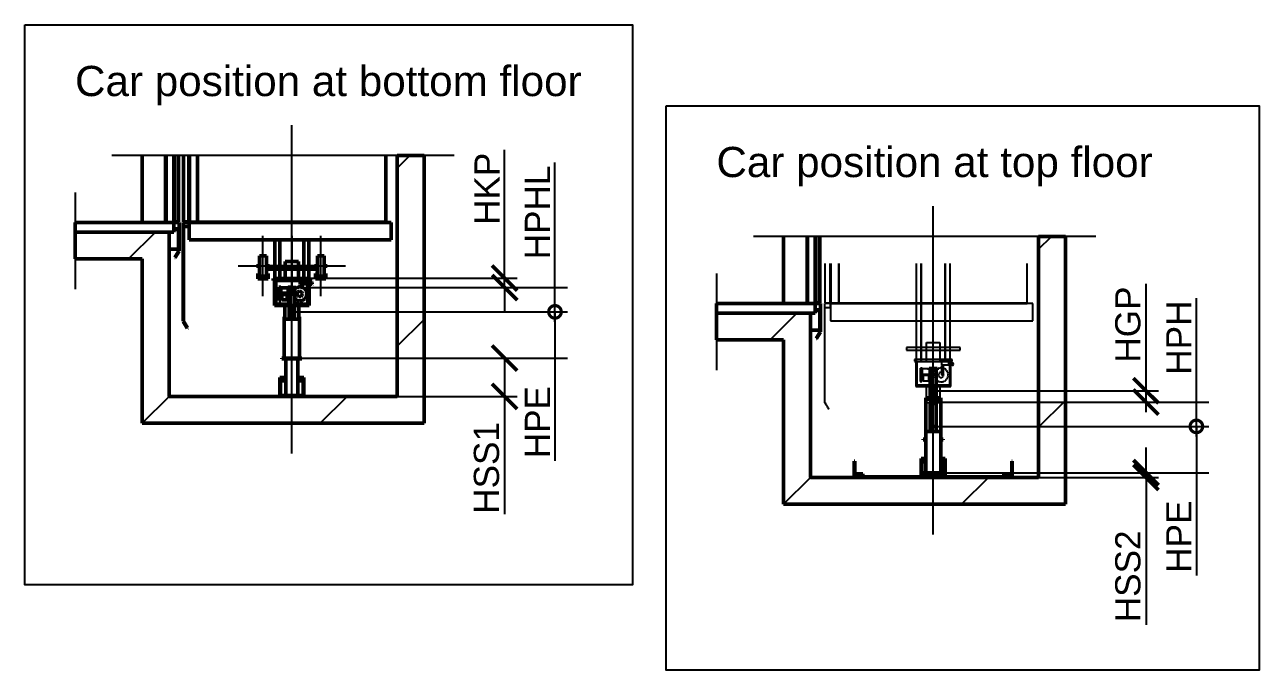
# Model space of a CAD drawing. Header units: millimetres. Extents: x -9546 to 173314, y -46180 to 27253.
# Drawn here: x 81501 to 90698, y -1013 to 3799 of the extents above; entities that cross this region are included whole.
import ezdxf

# ---------------------------------------------------------------- set-up
doc = ezdxf.new("R2010")
doc.units = ezdxf.units.MM
doc.linetypes.add('AM_ISO02W050', pattern=[7.5, 6, -1.5])
doc.linetypes.add('AM_ISO08W050', pattern=[18, 12, -1.5, 3, -1.5])
for name, color, linetype, lineweight in [('AM_8', 1, 'Continuous', 25), ('LDBuffer-AM_0', 7, 'Continuous', 50), ('LDCar-AM_0', 7, 'Continuous', 50), ('LDCar-AM_3', 6, 'AM_ISO02W050', 25), ('LDCar-AM_4', 3, 'Continuous', 25), ('LDCarFrame-AM_0', 7, 'Continuous', 50), ('LDGear-AM_0', 7, 'Continuous', 50), ('LDGear-AM_7', 4, 'AM_ISO08W050', 25), ('LDShaft-AM_0', 7, 'Continuous', 50), ('LDShaft-AM_4', 3, 'Continuous', 25), ('LDShaft-AM_5', 3, 'Continuous', 25), ('LDShaft-AM_7', 4, 'AM_ISO08W050', 25)]:
    doc.layers.add(name, color=color, linetype=linetype, lineweight=lineweight)
doc.layers.add('AM_VIEWS', color=1, linetype='Continuous', lineweight=25, plot=False)
doc.styles.add('LD', font='ARIALUNI.ttf')
doc.dimstyles.new('LIFT', dxfattribs={"dimtxt": 2.5, "dimasz": 2.5, "dimexe": 1.25, "dimexo": 0, "dimgap": 0.5, "dimtad": 1, "dimdec": 0, "dimzin": 1, "dimdsep": 46, "dimtxsty": 'LD', "dimblk": 'ARCHTICK', "dimcen": 0, "dimdle": 1, "dimclrd": 3, "dimclre": 3, "dimclrt": 4, "dimadec": 0, "dimazin": 0, "dimtp": 0.1, "dimtm": 0.1, "dimtfac": 0.71, "dimtdec": 0, "dimtix": 1, "dimtmove": 0, "dimatfit": 3, "dimfxl": 1, "dimtolj": 1, "dimarcsym": 0})

# ---------------------------------------------------------------- blocks, each defined once
blk = doc.blocks.new('LD_20260611094836_00000041')
at = {"layer": 'LDShaft-AM_0'}
for p, q in [((-200, 1795), (-200, 1295)), ((1700, 1795), (1700, 0)), ((1900, 1795), (1700, 1795)), ((1900, 0), (1900, 1795)), ((-700, 1225), (-700, 1025)), ((-200, 1225), (-700, 1225)), ((0, 1225), (-200, 1225)), ((0, 0), (0, 1225)), ((-700, 1025), (-200, 1025)), ((-200, 1025), (-200, -200)), ((1700, 0), (0, 0)), ((1900, -200), (1900, 0)), ((-200, -200), (0, -200)), ((0, -200), (1900, -200))]:
    blk.add_line(p, q, dxfattribs=at)
blk = doc.blocks.new('LD_20260611094836_00000043')
at = {"layer": 'LDShaft-AM_4'}
blk.add_line((-700, 225), (-700, -495), dxfattribs=at)
blk = doc.blocks.new('LD_20260611094836_00000044')
at = {"layer": 'LDShaft-AM_0'}
for p, q in [((-700, 0), (-700, -70)), ((-200, 0), (-700, 0)), ((-80, 0), (-200, 0)), ((0, 0), (-80, 0)), ((35, 0), (0, 0)), ((35, -70), (35, 0)), ((-700, -70), (-200, -70)), ((-200, -70), (-80, -70)), ((-80, -70), (0, -70)), ((0, -70), (35, -70))]:
    blk.add_line(p, q, dxfattribs=at)
blk = doc.blocks.new('LD_20260611094836_00000045')
at = {"layer": 'LDShaft-AM_0'}
for p, q in [((0, -22.5), (0, -151)), ((71, -1), (35, -1)), ((71, -5), (35, -5)), ((35, -5), (71, -5)), ((71, -5), (71, -1)), ((71, -151), (71, -5)), ((0, -151), (71, -151))]:
    blk.add_line(p, q, dxfattribs=at)
blk = doc.blocks.new('LD_20260611094836_00000046')
at = {"layer": 'LDCar-AM_0'}
for p, q in [((0, 500), (0, 0)), ((3, 500), (3, 0)), ((60, 0), (60, 500)), ((66.5, 500), (66.5, 5)), ((95, 5), (95, 500)), ((0, 0), (3, 0)), ((3, 0), (60, 0)), ((60, 0), (60, -47.5)), ((100, 0), (60, 0)), ((66.5, 5), (95, 5)), ((100, -47.5), (100, 0)), ((60, -47.5), (100, -47.5)), ((97, -47.5), (97, -210)), ((100, -47.5), (97, -47.5)), ((100, -210), (100, -47.5)), ((97.2, -210.2), (67.2, -259.2)), ((67.2, -259.2), (69.8, -260.8)), ((69.8, -260.8), (99.8, -211.8)), ((97, -210), (100, -210)), ((99.8, -211.8), (97.2, -210.2))]:
    blk.add_line(p, q, dxfattribs=at)
blk = doc.blocks.new('LD_20260611094836_00000047')
at = {"layer": 'LDShaft-AM_7'}
blk.add_line((0, -1720), (0, 725), dxfattribs=at)
blk = doc.blocks.new('LD_20260611094836_00000048')
at = {"layer": 'LDCar-AM_0'}
for p, q in [((-765.5, 500), (-765.5, 4)), ((-762.5, 500), (-762.5, 4)), ((-762.5, 4), (-762.5, 500)), ((-703, 4), (-703, 500)), ((700, 4), (700, 500)), ((-701.5, 4), (-766.5, 4)), ((-766.5, 4), (-766.5, 0)), ((-766.5, 0), (-701.5, 0)), ((-765.5, 4), (-762.5, 4)), ((-762.5, 4), (-703, 4)), ((701.5, 4), (-701.5, 4)), ((-701.5, 4), (-701.5, 0)), ((-701.5, 0), (-701.5, 4)), ((-701.5, 0), (701.5, 0)), ((-700, 4), (700, 4)), ((701.5, 0), (701.5, 4))]:
    blk.add_line(p, q, dxfattribs=at)
blk = doc.blocks.new('LD_20260611094836_00000049')
at = {"layer": 'LDCarFrame-AM_0'}
for p, q in [((-126, 0), (-126, -197)), ((-90, 0), (-90, -197)), ((-90, -197), (-90, 0)), ((90, 0), (90, -197)), ((90, -197), (90, 0)), ((126, -197), (126, 0)), ((-50, -197), (-50, -162)), ((-50, -162), (50, -162)), ((50, -162), (50, -197)), ((-190, -217), (190, -217)), ((180, -197), (-180, -197)), ((-126, -217), (-126, -287)), ((-90, -217), (-90, -287)), ((-90, -287), (-90, -217)), ((-50, -287), (-50, -217)), ((50, -217), (50, -287)), ((90, -217), (90, -287)), ((90, -287), (90, -217)), ((126, -287), (126, -217)), ((140, -287), (-140, -287)), ((-140, -287), (-140, -302)), ((-140, -302), (140, -302)), ((-120, -302), (-130, -302)), ((-130, -302), (-130, -489)), ((-120, -479), (-120, -302)), ((130, -302), (120, -302)), ((120, -302), (120, -479)), ((130, -489), (130, -302)), ((140, -302), (140, -287)), ((-130, -489), (-22.5, -489)), ((-22.5, -479), (-120, -479)), ((120, -479), (22.5, -479)), ((22.5, -489), (130, -489))]:
    blk.add_line(p, q, dxfattribs=at)
blk = doc.blocks.new('LD_20260611094836_0000004A')
at = {"layer": 'LDGear-AM_0'}
for p, q in [((-250, 13), (-250, 12)), ((-240, 13), (-250, 13)), ((-250, 12), (-250, 9.2)), ((-250, 9.2), (-250, 5)), ((-250, 5), (-250, 0)), ((-250, 0), (-250, -5)), ((-240, 75), (-240, 69.3)), ((-190, 75), (-240, 75)), ((-240, 69.3), (-240, 53)), ((-240, 53), (-240, 28.7)), ((-240, 28.7), (-240, 0)), ((-190, 69.3), (-190, 75)), ((-190, 53), (-190, 69.3)), ((-190, 28.7), (-190, 53)), ((-190, 0), (-190, 28.7)), ((-180, 13), (-190, 13)), ((-180, 12), (-180, 13)), ((-180, 9.2), (-180, 12)), ((-180, 5), (-180, 9.2)), ((-180, 0), (-180, 5)), ((-180, -5), (-180, 0)), ((180, 13), (180, 12)), ((190, 13), (180, 13)), ((180, 12), (180, 9.2)), ((180, 9.2), (180, 5)), ((180, 5), (180, 0)), ((180, 0), (180, -5)), ((190, 75), (190, 69.3)), ((240, 75), (190, 75)), ((190, 69.3), (190, 53)), ((190, 53), (190, 28.7)), ((190, 28.7), (190, 0)), ((240, 69.3), (240, 75)), ((240, 53), (240, 69.3)), ((240, 28.7), (240, 53)), ((240, 0), (240, 28.7)), ((250, 13), (240, 13)), ((250, 12), (250, 13)), ((250, 9.2), (250, 12)), ((250, 5), (250, 9.2)), ((250, 0), (250, 5)), ((250, -5), (250, 0)), ((-253.5, -57), (-253.5, -97)), ((-251.5, -57), (-253.5, -57)), ((-251.5, -95), (-251.5, -57)), ((-250, -5), (-250, -9.2)), ((-250, -9.2), (-250, -12)), ((-250, -12), (-250, -13)), ((-250, -13), (-240, -13)), ((-240, 0), (-240, -28.7)), ((-240, -28.7), (-240, -53)), ((-240, -53), (-240, -69.3)), ((-240, -69.3), (-240, -75)), ((-240, -75), (-190, -75)), ((-190, -28.7), (-190, 0)), ((-190, -13), (-180, -13)), ((-190, -53), (-190, -28.7)), ((-190, -69.3), (-190, -53)), ((-190, -75), (-190, -69.3)), ((-180, -9.2), (-180, -5)), ((-180, -12), (-180, -9.2)), ((-180, -13), (-180, -12)), ((-178.5, -57), (-178.5, -95)), ((-176.5, -57), (-178.5, -57)), ((-176.5, -97), (-176.5, -57)), ((176.5, -57), (176.5, -97)), ((178.5, -57), (176.5, -57)), ((178.5, -95), (178.5, -57)), ((180, -5), (180, -9.2)), ((180, -9.2), (180, -12)), ((180, -12), (180, -13)), ((180, -13), (190, -13)), ((190, 0), (190, -28.7)), ((190, -28.7), (190, -53)), ((190, -53), (190, -69.3)), ((190, -69.3), (190, -75)), ((190, -75), (240, -75)), ((240, -28.7), (240, 0)), ((240, -13), (250, -13)), ((240, -53), (240, -28.7)), ((240, -69.3), (240, -53)), ((240, -75), (240, -69.3)), ((250, -9.2), (250, -5)), ((250, -12), (250, -9.2)), ((250, -13), (250, -12)), ((251.5, -57), (251.5, -95)), ((253.5, -57), (251.5, -57)), ((253.5, -97), (253.5, -57)), ((-253.5, -97), (-176.5, -97)), ((-178.5, -95), (-251.5, -95)), ((176.5, -97), (253.5, -97)), ((251.5, -95), (178.5, -95))]:
    blk.add_line(p, q, dxfattribs=at)
at = {"layer": 'LDGear-AM_7'}
for p, q in [((-215, -225), (-215, 225)), ((215, -225), (215, 225)), ((-400, 0), (-390, 0)), ((-390, 0), (-150, 0)), ((150, 0), (390, 0)), ((390, 0), (400, 0))]:
    blk.add_line(p, q, dxfattribs=at)
blk = doc.blocks.new('LD_20260611094836_0000004B')
at = {"layer": 'LDGear-AM_7'}
for p, q in [((0, 225), (0, -225)), ((-150, 0), (150, 0))]:
    blk.add_line(p, q, dxfattribs=at)
blk = doc.blocks.new('LD_20260611094836_0000004F')
at = {"layer": 'LDBuffer-AM_0'}
for p, q in [((-27.7, 811), (-30, 811)), ((-30, 811), (-30, 801)), ((-30, 801), (-27.7, 801)), ((-21.2, 811), (-27.7, 811)), ((-27.7, 801), (-21.2, 801)), ((-20.8, 801), (-22.5, 801)), ((-22.5, 801), (-22.5, 677)), ((-11.5, 811), (-21.2, 811)), ((-21.2, 801), (-11.5, 801)), ((-15.9, 801), (-20.8, 801)), ((-8.6, 801), (-15.9, 801)), ((0, 811), (-11.5, 811)), ((-11.5, 801), (0, 801)), ((0, 801), (-8.6, 801)), ((11.5, 811), (0, 811)), ((8.6, 801), (0, 801)), ((0, 801), (11.5, 801)), ((15.9, 801), (8.6, 801)), ((21.2, 811), (11.5, 811)), ((11.5, 801), (21.2, 801)), ((20.8, 801), (15.9, 801)), ((22.5, 801), (20.8, 801)), ((27.7, 811), (21.2, 811)), ((21.2, 801), (27.7, 801)), ((22.5, 677), (22.5, 801)), ((30, 811), (27.7, 811)), ((27.7, 801), (30, 801)), ((30, 801), (30, 811)), ((-52, 593), (-56, 593)), ((-56, 593), (-56, 285)), ((56, 593), (52, 593)), ((56, 285), (56, 593)), ((-56, 285), (-51.7, 285)), ((-51.7, 285), (-39.6, 285)), ((-39.6, 285), (-21.4, 285)), ((-21.4, 285), (0, 285)), ((0, 285), (21.4, 285)), ((21.4, 285), (39.6, 285)), ((39.6, 285), (51.7, 285)), ((51.7, 285), (56, 285))]:
    blk.add_line(p, q, dxfattribs=at)
blk = doc.blocks.new('LD_20260611094836_00000050')
at = {"layer": 'LDBuffer-AM_0'}
for p, q in [((-75, 285), (-75, 279)), ((75, 285), (-75, 285)), ((-75, 279), (75, 279)), ((45, 279), (-45, 279)), ((-45, 279), (-45, 6)), ((45, 6), (45, 279)), ((75, 279), (75, 285)), ((-45, 140), (-90, 140)), ((-90, 140), (-90, 5)), ((-45, 115), (-85, 115)), ((-85, 115), (-85, 5)), ((90, 140), (45, 140)), ((85, 115), (45, 115)), ((85, 5), (85, 115)), ((90, 5), (90, 140)), ((-75, 5), (-90, 5)), ((-90, 5), (-90, 0)), ((-90, 5), (-75, 5)), ((-90, 0), (-75, 0)), ((-75, 6), (-75, 0)), ((75, 6), (-75, 6)), ((-75, 0), (75, 0)), ((-45, 6), (45, 6)), ((75, 0), (75, 6)), ((90, 5), (75, 5)), ((75, 5), (90, 5)), ((75, 0), (90, 0)), ((90, 0), (90, 5))]:
    blk.add_line(p, q, dxfattribs=at)
blk = doc.blocks.new('LD_20260611094836_00000051')
at = {"layer": 'LDCarFrame-AM_0'}
for p, q in [((-20, 0), (-52, 0)), ((-52, 0), (-52, -102)), ((-15, 0), (-20, 0)), ((-20, 0), (-20, -102)), ((-20, -102), (-20, 0)), ((-6, 0), (-15, 0)), ((-6, -102), (-6, 0)), ((6, 0), (-6, 0)), ((6, 0), (6, -102)), ((15, 0), (6, 0)), ((20, 0), (15, 0)), ((52, 0), (20, 0)), ((20, 0), (20, -102)), ((20, -102), (20, 0)), ((52, -102), (52, 0)), ((-52, -102), (-20, -102)), ((-20, -102), (-15, -102)), ((-15, -102), (-6, -102)), ((-6, -102), (6, -102)), ((6, -102), (15, -102)), ((15, -102), (20, -102)), ((20, -102), (52, -102))]:
    blk.add_line(p, q, dxfattribs=at)
blk = doc.blocks.new('LD_20260611094836_00000052')
at = {"layer": 'LDCarFrame-AM_0'}
for p, q in [((61, 0), (61, -24)), ((117, 0), (117, -24)), ((117, -24), (117, 0)), ((-82.5, -50), (-97.5, -50)), ((-97.5, -50), (-97.5, -150)), ((-82.5, -150), (-82.5, -50)), ((-82.5, -55), (-82.5, -56.5)), ((-30, -55), (-82.5, -55)), ((-82.5, -56.5), (-82.5, -60.9)), ((-82.5, -60.9), (-82.5, -67.3)), ((-82.5, -67.3), (-82.5, -75)), ((-82.5, -75), (-82.5, -82.7)), ((-82.5, -82.7), (-82.5, -89.1)), ((-82.5, -89.1), (-82.5, -93.5)), ((-7, -50), (-27, -50)), ((-27, -50), (-27, -53)), ((-27, -67.3), (-27, -63)), ((-27, -63), (-27, -150)), ((-27, -75), (-27, -67.3)), ((-27, -82.7), (-27, -75)), ((-27, -89.1), (-27, -82.7)), ((-27, -93.5), (-27, -89.1)), ((-7, -53), (-7, -50)), ((39.4, -51.5), (30, -57.8)), ((59.5, -47.5), (39.4, -51.5)), ((44.4, -85.9), (40, -92.3)), ((50.8, -81.5), (44.4, -85.9)), ((58.5, -80), (50.8, -81.5)), ((66.2, -81.5), (58.5, -80)), ((79.6, -51.5), (59.5, -47.5)), ((61, -24), (117, -24)), ((76.5, -30), (61.5, -30)), ((61.5, -30), (61.5, -47.9)), ((72.6, -85.9), (66.2, -81.5)), ((77, -92.3), (72.6, -85.9)), ((76.5, -50.9), (76.5, -30)), ((96.6, -62.9), (79.6, -51.5)), ((108, -79.9), (96.6, -62.9)), ((112, -100), (108, -79.9)), ((117, -24), (120, -24)), ((138.1, -17.1), (137.5, -20)), ((137.5, -20), (138.1, -22.9)), ((139.7, -14.7), (138.1, -17.1)), ((138.1, -22.9), (139.7, -25.3)), ((142.1, -13.1), (139.7, -14.7)), ((139.7, -25.3), (142.1, -26.9)), ((145, -12.5), (142.1, -13.1)), ((142.1, -26.9), (145, -27.5)), ((147.9, -13.1), (145, -12.5)), ((145, -27.5), (147.9, -26.9)), ((150.3, -14.7), (147.9, -13.1)), ((147.9, -26.9), (150.3, -25.3)), ((151.9, -17.1), (150.3, -14.7)), ((150.3, -25.3), (151.9, -22.9)), ((152.5, -20), (151.9, -17.1)), ((151.9, -22.9), (152.5, -20)), ((-97.5, -150), (-82.5, -150)), ((-82.5, -93.5), (-82.5, -95)), ((-82.5, -95), (-27, -95)), ((-75.5, -105), (-75.5, -106.5)), ((-34, -105), (-75.5, -105)), ((-75.5, -106.5), (-75.5, -110.9)), ((-75.5, -110.9), (-75.5, -117.3)), ((-75.5, -117.3), (-75.5, -125)), ((-75.5, -125), (-75.5, -132.7)), ((-75.5, -132.7), (-75.5, -139.1)), ((-75.5, -139.1), (-75.5, -143.5)), ((-75.5, -143.5), (-75.5, -145)), ((-75.5, -145), (-34, -145)), ((-34, -106.5), (-34, -105)), ((-34, -110.9), (-34, -106.5)), ((-34, -117.3), (-34, -110.9)), ((-34, -125), (-34, -117.3)), ((-34, -132.7), (-34, -125)), ((-34, -139.1), (-34, -132.7)), ((-34, -143.5), (-34, -139.1)), ((-34, -145), (-34, -143.5)), ((-27, -95), (-27, -93.5)), ((-27, -150), (-22.5, -150)), ((22.5, -137.2), (39.4, -148.5)), ((40, -92.3), (38.5, -100)), ((38.5, -100), (40, -107.7)), ((39.4, -148.5), (59.5, -152.5)), ((40, -107.7), (44.4, -114.1)), ((44.4, -114.1), (50.8, -118.5)), ((50.8, -118.5), (58.5, -120)), ((58.5, -120), (66.2, -118.5)), ((59.5, -152.5), (79.6, -148.5)), ((66.2, -118.5), (72.6, -114.1)), ((72.6, -114.1), (77, -107.7)), ((78.5, -100), (77, -92.3)), ((77, -107.7), (78.5, -100)), ((79.6, -148.5), (96.6, -137.1)), ((96.6, -137.1), (108, -120.1)), ((108, -120.1), (112, -100))]:
    blk.add_line(p, q, dxfattribs=at)
blk = doc.blocks.new('LD_20260611094836_00000053')
at = {"layer": 'LDCarFrame-AM_0'}
for p, q in [((741, 129), (-765, 129)), ((-765, 129), (-765, 95)), ((-765, 95), (-765, 15)), ((741, 95), (741, 129)), ((741, 15), (741, 95)), ((-765, 15), (-765, 0)), ((-765, 0), (741, 0)), ((741, 0), (741, 15))]:
    blk.add_line(p, q, dxfattribs=at)
blk = doc.blocks.new('LD_20260611094836_00000054')
at = {"layer": 'LDCar-AM_0'}
for p, q in [((2.5, 500), (2.5, 5)), ((42.5, 5), (42.5, 500)), ((0, 0), (0, -30)), ((45, 0), (0, 0)), ((2.5, 5), (42.5, 5)), ((45, -30), (45, 0)), ((0, -30), (0, -735)), ((3, -30), (0, -30)), ((0, -30), (45, -30)), ((3, -735), (3, -30)), ((0, -735), (3, -735)), ((2.8, -734.2), (0.2, -735.8)), ((32.8, -784.2), (2.8, -734.2)), ((0.2, -735.8), (30.2, -785.8)), ((30.2, -785.8), (32.8, -784.2))]:
    blk.add_line(p, q, dxfattribs=at)
blk = doc.blocks.new('LD_20260611094836_00000056')
at = {"layer": 'AM_8'}
for p, q in [((1700, 1700), (1795, 1795)), ((-300.8, 1025), (-100.8, 1225)), ((1700, 374.2), (1900, 574.2)), ((-200, -200), (0, 0)), ((1125.8, -200), (1325.8, 0))]:
    blk.add_line(p, q, dxfattribs=at)
blk = doc.blocks.new('_ArchTick')
at = {"color": 0, "linetype": 'ByBlock', "const_width": 0.15}
blk.add_lwpolyline([(-0.5, -0.5), (0.5, 0.5)], dxfattribs=at)
blk = doc.blocks.new('*D3397')
at = {"layer": 'Defpoints', "color": 0, "transparency": 16777216}
for p in [(83491.3, 1313.6), (85076.3, 1313.6), (83491.3, 1028.6)]:
    blk.add_point(p, dxfattribs=at)
at = {"layer": 'LDShaft-AM_5', "color": 3, "lineweight": -2, "transparency": 16777216}
for p, q in [((83491.3, 1313.6), (85170.1, 1313.6)), ((85076.3, 1313.6), (85076.3, 953.6)), ((83491.3, 1028.6), (85170.1, 1028.6)), ((85076.3, 1028.6), (85076.3, 150.3))]:
    blk.add_line(p, q, dxfattribs=at)
at = {"layer": 'LDShaft-AM_5', "color": 3, "lineweight": -2, "transparency": 16777216, "xscale": 187.5, "yscale": 187.5, "zscale": 187.5}
for p, rotation in [((85076.3, 1313.6), 90), ((85076.3, 1028.6), 270)]:
    blk.add_blockref('_ArchTick', p, dxfattribs=dict(at, rotation=rotation))
at = {"layer": 'LDShaft-AM_5', "color": 4, "transparency": 16777216, "insert": (84941.9, 495.7), "char_height": 187.5, "attachment_point": 5, "rotation": 90, "style": 'LD'}
blk.add_mtext('\\A1;HSS1', dxfattribs=at)
blk = doc.blocks.new('_NONE')
blk = doc.blocks.new('_DotSmall')
at = {"color": 0, "linetype": 'ByBlock', "const_width": 0.5}
blk.add_lwpolyline([(-0.0625, 0, 1), (0.0625, 0, 1)], format="xyb", close=True, dxfattribs=at)
blk = doc.blocks.new('*D3398')
at = {"layer": 'Defpoints', "color": 0, "transparency": 16777216}
for p in [(83491.3, 1839.6), (85451.3, 1839.6), (83491.3, 1658.6)]:
    blk.add_point(p, dxfattribs=at)
at = {"layer": 'LDShaft-AM_5', "color": 3, "lineweight": -2, "transparency": 16777216}
for p, q in [((85451.3, 1839.6), (85451.3, 2771.2)), ((83491.3, 1839.6), (85545.1, 1839.6)), ((85451.3, 1583.6), (85451.3, 1839.6)), ((83491.3, 1658.6), (85545.1, 1658.6))]:
    blk.add_line(p, q, dxfattribs=at)
at = {"layer": 'LDShaft-AM_5', "color": 3, "lineweight": -2, "transparency": 16777216, "xscale": 187.5, "yscale": 187.5, "zscale": 187.5, "rotation": 270}
blk.add_blockref('_DotSmall', (85451.3, 1658.6), dxfattribs=at)
at = {"layer": 'LDShaft-AM_5', "color": 4, "transparency": 16777216, "insert": (85320.1, 2399.2), "char_height": 187.5, "attachment_point": 5, "rotation": 90, "style": 'LD'}
blk.add_mtext('\\A1;HPHL', dxfattribs=at)
blk = doc.blocks.new('*D3399')
at = {"layer": 'Defpoints', "color": 0, "transparency": 16777216}
for p in [(83491.3, 1658.6), (85451.3, 1658.6), (83491.3, 1313.6)]:
    blk.add_point(p, dxfattribs=at)
at = {"layer": 'LDShaft-AM_5', "color": 3, "lineweight": -2, "transparency": 16777216}
for p, q in [((83491.3, 1658.6), (85545.1, 1658.6)), ((85451.3, 1658.6), (85451.3, 1238.6)), ((83491.3, 1313.6), (85545.1, 1313.6)), ((85451.3, 1313.6), (85451.3, 547.5))]:
    blk.add_line(p, q, dxfattribs=at)
at = {"layer": 'LDShaft-AM_5', "color": 3, "lineweight": -2, "transparency": 16777216, "xscale": 187.5, "yscale": 187.5, "zscale": 187.5, "rotation": 90}
blk.add_blockref('_DotSmall', (85451.3, 1658.6), dxfattribs=at)
at = {"layer": 'LDShaft-AM_5', "color": 4, "transparency": 16777216, "insert": (85320.1, 836.8), "char_height": 187.5, "attachment_point": 5, "rotation": 90, "style": 'LD'}
blk.add_mtext('\\A1;HPE', dxfattribs=at)
blk = doc.blocks.new('*D3400')
at = {"layer": 'Defpoints', "color": 0, "transparency": 16777216}
for p in [(83491.3, 1909.6), (83491.3, 1839.6), (85076.3, 1909.6)]:
    blk.add_point(p, dxfattribs=at)
at = {"layer": 'LDShaft-AM_5', "color": 3, "lineweight": -2, "transparency": 16777216}
for p, q in [((85076.3, 1909.6), (85076.3, 2865.7)), ((83491.3, 1909.6), (85170.1, 1909.6)), ((83491.3, 1839.6), (85170.1, 1839.6)), ((85076.3, 1839.6), (85076.3, 1909.6)), ((85076.3, 1839.6), (85076.3, 1652.1))]:
    blk.add_line(p, q, dxfattribs=at)
at = {"layer": 'LDShaft-AM_5', "color": 3, "lineweight": -2, "transparency": 16777216, "xscale": 187.5, "yscale": 187.5, "zscale": 187.5}
for p, rotation in [((85076.3, 1909.6), 270), ((85076.3, 1839.6), 90)]:
    blk.add_blockref('_ArchTick', p, dxfattribs=dict(at, rotation=rotation))
at = {"layer": 'LDShaft-AM_5', "color": 4, "transparency": 16777216, "insert": (84945.1, 2575.2), "char_height": 187.5, "attachment_point": 5, "rotation": 90, "style": 'LD'}
blk.add_mtext('\\A1;HKP', dxfattribs=at)
blk = doc.blocks.new('LD_20260611094836_00000058')
at = {"layer": 'LDCar-AM_4'}
blk.add_line((2125, 1795), (-425, 1795), dxfattribs=at)
blk = doc.blocks.new('LD_20260611094836_0000005C')
at = {"layer": 'LDShaft-AM_0'}
for p, q in [((-200, 1795), (-200, 1295)), ((1700, 1795), (1700, 0)), ((1900, 1795), (1700, 1795)), ((1900, 0), (1900, 1795)), ((-700, 1225), (-700, 1025)), ((-200, 1225), (-700, 1225)), ((0, 1225), (-200, 1225)), ((0, 0), (0, 1225)), ((-700, 1025), (-200, 1025)), ((-200, 1025), (-200, -200)), ((1700, 0), (0, 0)), ((1900, -200), (1900, 0)), ((-200, -200), (0, -200)), ((0, -200), (1900, -200))]:
    blk.add_line(p, q, dxfattribs=at)
blk = doc.blocks.new('LD_20260611094836_0000005E')
at = {"layer": 'LDShaft-AM_4'}
blk.add_line((-700, 225), (-700, -495), dxfattribs=at)
blk = doc.blocks.new('LD_20260611094836_0000005F')
at = {"layer": 'LDShaft-AM_0'}
for p, q in [((-700, 0), (-700, -70)), ((-200, 0), (-700, 0)), ((-80, 0), (-200, 0)), ((0, 0), (-80, 0)), ((35, 0), (0, 0)), ((35, -70), (35, 0)), ((-700, -70), (-200, -70)), ((-200, -70), (-80, -70)), ((-80, -70), (0, -70)), ((0, -70), (35, -70))]:
    blk.add_line(p, q, dxfattribs=at)
blk = doc.blocks.new('LD_20260611094836_00000060')
at = {"layer": 'LDShaft-AM_0'}
for p, q in [((0, -22.5), (0, -151)), ((71, -1), (35, -1)), ((71, -5), (35, -5)), ((35, -5), (71, -5)), ((71, -5), (71, -1)), ((71, -151), (71, -5)), ((0, -151), (71, -151))]:
    blk.add_line(p, q, dxfattribs=at)
blk = doc.blocks.new('LD_20260611094836_00000061')
at = {"layer": 'LDCar-AM_0'}
for p, q in [((0, 500), (0, 0)), ((3, 500), (3, 0)), ((60, 0), (60, 500)), ((66.5, 500), (66.5, 5)), ((95, 5), (95, 500)), ((0, 0), (3, 0)), ((3, 0), (60, 0)), ((60, 0), (60, -47.5)), ((100, 0), (60, 0)), ((66.5, 5), (95, 5)), ((100, -47.5), (100, 0)), ((60, -47.5), (100, -47.5)), ((97, -47.5), (97, -210)), ((100, -47.5), (97, -47.5)), ((100, -210), (100, -47.5)), ((97.2, -210.2), (67.2, -259.2)), ((67.2, -259.2), (69.8, -260.8)), ((69.8, -260.8), (99.8, -211.8)), ((97, -210), (100, -210)), ((99.8, -211.8), (97.2, -210.2))]:
    blk.add_line(p, q, dxfattribs=at)
blk = doc.blocks.new('LD_20260611094836_00000062')
at = {"layer": 'LDShaft-AM_7'}
blk.add_line((0, -19795), (0, -17350), dxfattribs=at)
blk = doc.blocks.new('LD_20260611094836_00000065')
at = {"layer": 'LDBuffer-AM_0'}
for p, q in [((-27.7, 561), (-30, 561)), ((-30, 561), (-30, 551)), ((-21.2, 561), (-27.7, 561)), ((-11.5, 561), (-21.2, 561)), ((0, 561), (-11.5, 561)), ((11.5, 561), (0, 561)), ((21.2, 561), (11.5, 561)), ((27.7, 561), (21.2, 561)), ((30, 561), (27.7, 561)), ((30, 551), (30, 561)), ((-30, 551), (-27.7, 551)), ((-27.7, 551), (-21.2, 551)), ((-20.8, 551), (-22.5, 551)), ((-22.5, 551), (-22.5, 343)), ((-21.2, 551), (-11.5, 551)), ((-15.9, 551), (-20.8, 551)), ((-8.6, 551), (-15.9, 551)), ((-11.5, 551), (0, 551)), ((0, 551), (-8.6, 551)), ((8.6, 551), (0, 551)), ((0, 551), (11.5, 551)), ((15.9, 551), (8.6, 551)), ((11.5, 551), (21.2, 551)), ((20.8, 551), (15.9, 551)), ((22.5, 551), (20.8, 551)), ((21.2, 551), (27.7, 551)), ((22.5, 343), (22.5, 551)), ((27.7, 551), (30, 551)), ((-20.8, 380), (-22.5, 380)), ((-22.5, 380), (-22.5, 379)), ((-22.5, 379), (-20.8, 379)), ((-15.9, 380), (-20.8, 380)), ((-20.8, 379), (-15.9, 379)), ((-8.6, 380), (-15.9, 380)), ((-15.9, 379), (-8.6, 379)), ((0, 380), (-8.6, 380)), ((-8.6, 379), (0, 379)), ((8.6, 380), (0, 380)), ((0, 379), (8.6, 379)), ((15.9, 380), (8.6, 380)), ((8.6, 379), (15.9, 379)), ((20.8, 380), (15.9, 380)), ((15.9, 379), (20.8, 379)), ((22.5, 380), (20.8, 380)), ((20.8, 379), (22.5, 379)), ((22.5, 379), (22.5, 380)), ((-51.7, 343), (-56, 343)), ((-56, 343), (-56, 35)), ((-39.6, 343), (-51.7, 343)), ((-21.4, 343), (-39.6, 343)), ((-22.5, 343), (-20.8, 343)), ((0, 343), (-21.4, 343)), ((-20.8, 343), (-15.9, 343)), ((-15.9, 343), (-8.6, 343)), ((-8.6, 343), (0, 343)), ((21.4, 343), (0, 343)), ((0, 343), (8.6, 343)), ((8.6, 343), (15.9, 343)), ((15.9, 343), (20.8, 343)), ((20.8, 343), (22.5, 343)), ((39.6, 343), (21.4, 343)), ((51.7, 343), (39.6, 343)), ((56, 343), (51.7, 343)), ((56, 35), (56, 343)), ((-56, 35), (-51.7, 35)), ((-51.7, 35), (-39.6, 35)), ((-39.6, 35), (-21.4, 35)), ((-21.4, 35), (0, 35)), ((0, 35), (21.4, 35)), ((21.4, 35), (39.6, 35)), ((39.6, 35), (51.7, 35)), ((51.7, 35), (56, 35))]:
    blk.add_line(p, q, dxfattribs=at)
blk = doc.blocks.new('LD_20260611094836_00000066')
at = {"layer": 'LDBuffer-AM_0'}
for p, q in [((-585, 120), (-589, 120)), ((-589, 120), (-589, 0)), ((-588, 120), (-588, 0)), ((-585, 120), (-588, 120)), ((-585, 4), (-585, 120)), ((-585, 3), (-585, 120)), ((589, 120), (585, 120)), ((585, 120), (585, 4)), ((588, 120), (585, 120)), ((585, 120), (585, 3)), ((588, 0), (588, 120)), ((589, 0), (589, 120)), ((-589, 0), (589, 0)), ((-588, 0), (-518, 0)), ((-585, 27), (-585, 4)), ((-525, 27), (-585, 27)), ((-585, 27), (-585, 4)), ((-525, 27), (-585, 27)), ((585, 4), (-585, 4)), ((-518, 3), (-585, 3)), ((-525, 4), (-525, 27)), ((-525, 4), (-525, 27)), ((-518, 0), (-518, 3)), ((-75, 35), (-75, 29)), ((75, 35), (-75, 35)), ((-75, 29), (75, 29)), ((45, 29), (-45, 29)), ((-45, 29), (-45, 6)), ((-45, 6), (45, 6)), ((-17.5, 6), (-17.5, 0)), ((17.5, 6), (-17.5, 6)), ((-17.5, 0), (17.5, 0)), ((17.5, 0), (17.5, 6)), ((45, 6), (45, 29)), ((75, 29), (75, 35)), ((585, 3), (518, 3)), ((518, 3), (518, 0)), ((518, 0), (588, 0)), ((525, 27), (525, 4)), ((585, 27), (525, 27)), ((525, 27), (525, 4)), ((585, 27), (525, 27)), ((585, 4), (585, 27)), ((585, 4), (585, 27))]:
    blk.add_line(p, q, dxfattribs=at)
blk = doc.blocks.new('LD_20260611094836_0000006A')
at = {"layer": 'LDBuffer-AM_0'}
for p, q in [((-27.7, 811), (-30, 811)), ((-30, 811), (-30, 801)), ((-30, 801), (-27.7, 801)), ((-21.2, 811), (-27.7, 811)), ((-27.7, 801), (-21.2, 801)), ((-20.8, 801), (-22.5, 801)), ((-22.5, 801), (-22.5, 593)), ((-11.5, 811), (-21.2, 811)), ((-21.2, 801), (-11.5, 801)), ((-15.9, 801), (-20.8, 801)), ((-8.6, 801), (-15.9, 801)), ((0, 811), (-11.5, 811)), ((-11.5, 801), (0, 801)), ((0, 801), (-8.6, 801)), ((11.5, 811), (0, 811)), ((8.6, 801), (0, 801)), ((0, 801), (11.5, 801)), ((15.9, 801), (8.6, 801)), ((21.2, 811), (11.5, 811)), ((11.5, 801), (21.2, 801)), ((20.8, 801), (15.9, 801)), ((22.5, 801), (20.8, 801)), ((27.7, 811), (21.2, 811)), ((21.2, 801), (27.7, 801)), ((22.5, 593), (22.5, 801)), ((30, 811), (27.7, 811)), ((27.7, 801), (30, 801)), ((30, 801), (30, 811)), ((-51.7, 593), (-56, 593)), ((-56, 593), (-56, 343)), ((-39.6, 593), (-51.7, 593)), ((-21.4, 593), (-39.6, 593)), ((-20.8, 630), (-22.5, 630)), ((-22.5, 630), (-22.5, 629)), ((-22.5, 629), (-20.8, 629)), ((-22.5, 593), (-20.8, 593)), ((0, 593), (-21.4, 593)), ((-15.9, 630), (-20.8, 630)), ((-20.8, 629), (-15.9, 629)), ((-20.8, 593), (-15.9, 593)), ((-8.6, 630), (-15.9, 630)), ((-15.9, 629), (-8.6, 629)), ((-15.9, 593), (-8.6, 593)), ((0, 630), (-8.6, 630)), ((-8.6, 629), (0, 629)), ((-8.6, 593), (0, 593)), ((8.6, 630), (0, 630)), ((0, 629), (8.6, 629)), ((21.4, 593), (0, 593)), ((0, 593), (8.6, 593)), ((15.9, 630), (8.6, 630)), ((8.6, 629), (15.9, 629)), ((8.6, 593), (15.9, 593)), ((20.8, 630), (15.9, 630)), ((15.9, 629), (20.8, 629)), ((15.9, 593), (20.8, 593)), ((22.5, 630), (20.8, 630)), ((20.8, 629), (22.5, 629)), ((20.8, 593), (22.5, 593)), ((39.6, 593), (21.4, 593)), ((22.5, 629), (22.5, 630)), ((51.7, 593), (39.6, 593)), ((56, 593), (51.7, 593)), ((56, 343), (56, 593))]:
    blk.add_line(p, q, dxfattribs=at)
blk = doc.blocks.new('LD_20260611094836_0000006B')
at = {"layer": 'LDBuffer-AM_0'}
for p, q in [((-75, 285), (-75, 279)), ((-56, 285), (-75, 285)), ((-75, 279), (-56, 279)), ((75, 285), (56, 285)), ((56, 279), (75, 279)), ((75, 279), (75, 285)), ((-56, 140), (-90, 140)), ((-90, 140), (-90, 5)), ((-56, 115), (-85, 115)), ((-85, 115), (-85, 5)), ((90, 140), (56, 140)), ((85, 115), (56, 115)), ((85, 5), (85, 115)), ((90, 5), (90, 140)), ((-90, 5), (-75, 5)), ((-75, 5), (-90, 5)), ((-90, 5), (-90, 4)), ((-75, 6), (-75, 4)), ((-17.5, 6), (-75, 6)), ((75, 6), (17.5, 6)), ((75, 4), (75, 6)), ((75, 5), (90, 5)), ((90, 5), (75, 5)), ((90, 4), (90, 5))]:
    blk.add_line(p, q, dxfattribs=at)
blk = doc.blocks.new('LD_20260611094836_0000006D')
at = {"layer": 'LDCar-AM_3'}
for p, q in [((-807.5, 300), (-807.5, 5)), ((-807.5, 300), (-807.5, 5)), ((-767.5, 5), (-767.5, 300)), ((-767.5, 5), (-767.5, 300)), ((-765.5, 300), (-765.5, 4)), ((-765.5, 300), (-765.5, 4)), ((-762.5, 4), (-762.5, 300)), ((-762.5, 300), (-762.5, 4)), ((-703, 4), (-703, 300)), ((-700, 4), (-700, 300)), ((-126, 300), (-126, -431)), ((-90, -431), (-90, 300)), ((-90, 300), (-90, -431)), ((90, 300), (90, -431)), ((90, -431), (90, 300)), ((126, -431), (126, 300)), ((700, 4), (700, 300)), ((-810, 0), (-810, -30)), ((-765, 0), (-810, 0)), ((-807.5, 5), (-767.5, 5)), ((-807.5, 5), (-767.5, 5)), ((-701.5, 4), (-766.5, 4)), ((-766.5, 4), (-766.5, 0)), ((-766.5, 0), (-701.5, 0)), ((-765.5, 4), (-762.5, 4)), ((-765.5, 4), (-700, 4)), ((741, 0), (-765, 0)), ((-765, 0), (-765, -34)), ((-765, -30), (-765, 0)), ((-762.5, 4), (-703, 4)), ((-701.5, 0), (-701.5, 4)), ((701.5, 4), (-701.5, 4)), ((-701.5, 4), (-701.5, 0)), ((-701.5, 0), (701.5, 0)), ((-700, 4), (700, 4)), ((701.5, 0), (701.5, 4)), ((741, -34), (741, 0)), ((-810, -30), (-810, -735)), ((-807, -30), (-810, -30)), ((-810, -30), (-765, -30)), ((-807, -735), (-807, -30)), ((-765, -34), (-765, -114)), ((741, -114), (741, -34)), ((-765, -114), (-765, -129)), ((-765, -129), (741, -129)), ((741, -129), (741, -114)), ((-200, -326), (-200, -346)), ((200, -326), (-200, -326)), ((-200, -346), (200, -346)), ((-50, -431), (-50, -291)), ((-50, -291), (50, -291)), ((50, -291), (50, -431)), ((200, -346), (200, -326)), ((140, -416), (-140, -416)), ((-140, -416), (-140, -431)), ((-140, -431), (140, -431)), ((-120, -431), (-130, -431)), ((-130, -431), (-130, -618)), ((-126, -431), (-90, -431)), ((-120, -608), (-120, -431)), ((-90, -431), (-50, -431)), ((50, -431), (90, -431)), ((117, -420), (61, -420)), ((61, -420), (61, -455)), ((61, -455), (117, -455)), ((90, -431), (126, -431)), ((121, -420), (117, -420)), ((117, -420), (117, -455)), ((117, -455), (117, -420)), ((117, -455), (121, -455)), ((130, -431), (120, -431)), ((120, -431), (120, -608)), ((121, -455), (121, -420)), ((130, -618), (130, -431)), ((138.1, -448.1), (137.5, -451)), ((137.5, -451), (138.1, -453.9)), ((139.7, -445.7), (138.1, -448.1)), ((138.1, -453.9), (139.7, -456.3)), ((142.1, -444.1), (139.7, -445.7)), ((139.7, -456.3), (142.1, -457.9)), ((140, -431), (140, -416)), ((145, -443.5), (142.1, -444.1)), ((142.1, -457.9), (145, -458.5)), ((147.9, -444.1), (145, -443.5)), ((145, -458.5), (147.9, -457.9)), ((150.3, -445.7), (147.9, -444.1)), ((147.9, -457.9), (150.3, -456.3)), ((151.9, -448.1), (150.3, -445.7)), ((150.3, -456.3), (151.9, -453.9)), ((152.5, -451), (151.9, -448.1)), ((151.9, -453.9), (152.5, -451)), ((-82.5, -481), (-97.5, -481)), ((-97.5, -481), (-97.5, -581)), ((-82.5, -581), (-82.5, -481)), ((-82.5, -486), (-82.5, -487.5)), ((-27, -486), (-82.5, -486)), ((-82.5, -487.5), (-82.5, -491.9)), ((-82.5, -491.9), (-82.5, -498.3)), ((-82.5, -498.3), (-82.5, -506)), ((-82.5, -506), (-82.5, -513.7)), ((-82.5, -513.7), (-82.5, -520.1)), ((-82.5, -520.1), (-82.5, -524.5)), ((-82.5, -524.5), (-82.5, -526)), ((-82.5, -526), (-27, -526)), ((-75.5, -536), (-75.5, -537.5)), ((-34, -536), (-75.5, -536)), ((-75.5, -537.5), (-75.5, -541.9)), ((-75.5, -541.9), (-75.5, -548.3)), ((-75.5, -548.3), (-75.5, -556)), ((-34, -537.5), (-34, -536)), ((-34, -541.9), (-34, -537.5)), ((-34, -548.3), (-34, -541.9)), ((-34, -556), (-34, -548.3)), ((-7, -481), (-27, -481)), ((-27, -481), (-27, -581)), ((-27, -487.5), (-27, -486)), ((-27, -491.9), (-27, -487.5)), ((-27, -498.3), (-27, -491.9)), ((-27, -506), (-27, -498.3)), ((-27, -513.7), (-27, -506)), ((-27, -520.1), (-27, -513.7)), ((-27, -524.5), (-27, -520.1)), ((-27, -526), (-27, -524.5)), ((-7, -581), (-7, -481)), ((11, -510.9), (7, -531)), ((7, -531), (11, -551.1)), ((22.4, -493.9), (11, -510.9)), ((11, -551.1), (22.4, -568.1)), ((39.4, -482.5), (22.4, -493.9)), ((40, -523.3), (38.5, -531)), ((38.5, -531), (40, -538.7)), ((59.5, -478.5), (39.4, -482.5)), ((44.4, -516.9), (40, -523.3)), ((40, -538.7), (44.4, -545.1)), ((50.8, -512.5), (44.4, -516.9)), ((44.4, -545.1), (50.8, -549.5)), ((58.5, -511), (50.8, -512.5)), ((50.8, -549.5), (58.5, -551)), ((66.2, -512.5), (58.5, -511)), ((58.5, -551), (66.2, -549.5)), ((79.6, -482.5), (59.5, -478.5)), ((76.5, -461), (61.5, -461)), ((61.5, -461), (61.5, -531)), ((61.5, -531), (76.5, -531)), ((72.6, -516.9), (66.2, -512.5)), ((66.2, -549.5), (72.6, -545.1)), ((77, -523.3), (72.6, -516.9)), ((72.6, -545.1), (77, -538.7)), ((76.5, -531), (76.5, -461)), ((78.5, -531), (77, -523.3)), ((77, -538.7), (78.5, -531)), ((96.6, -493.9), (79.6, -482.5)), ((108, -510.9), (96.6, -493.9)), ((96.6, -568.1), (108, -551.1)), ((112, -531), (108, -510.9)), ((108, -551.1), (112, -531)), ((-130, -618), (130, -618)), ((120, -608), (-120, -608)), ((-97.5, -581), (-82.5, -581)), ((-75.5, -556), (-75.5, -563.7)), ((-75.5, -563.7), (-75.5, -570.1)), ((-75.5, -570.1), (-75.5, -574.5)), ((-75.5, -574.5), (-75.5, -576)), ((-75.5, -576), (-34, -576)), ((-20, -618), (-52, -618)), ((-52, -618), (-52, -720)), ((52, -618), (-52, -618)), ((-52, -618), (-52, -720)), ((-34, -563.7), (-34, -556)), ((-34, -570.1), (-34, -563.7)), ((-34, -574.5), (-34, -570.1)), ((-34, -576), (-34, -574.5)), ((-27, -581), (-7, -581)), ((-15, -618), (-20, -618)), ((-20, -618), (-20, -720)), ((-20, -720), (-20, -618)), ((15, -618), (-15, -618)), ((-15, -618), (-15, -720)), ((-6, -618), (-15, -618)), ((-6, -618), (-15, -618)), ((-15, -618), (-15, -720)), ((-6, -720), (-6, -618)), ((-6, -720), (-6, -618)), ((15, -618), (6, -618)), ((6, -618), (6, -720)), ((6, -618), (6, -720)), ((15, -618), (6, -618)), ((15, -720), (15, -618)), ((20, -618), (15, -618)), ((15, -720), (15, -618)), ((52, -618), (20, -618)), ((20, -618), (20, -720)), ((20, -720), (20, -618)), ((22.4, -568.1), (39.4, -579.5)), ((39.4, -579.5), (59.5, -583.5)), ((52, -720), (52, -618)), ((52, -720), (52, -618)), ((59.5, -583.5), (79.6, -579.5)), ((79.6, -579.5), (96.6, -568.1)), ((-810, -735), (-807, -735)), ((-807.2, -734.2), (-809.8, -735.8)), ((-777.2, -784.2), (-807.2, -734.2)), ((-52, -720), (-20, -720)), ((-52, -720), (52, -720)), ((-20, -720), (-15, -720)), ((-15, -720), (15, -720)), ((-15, -720), (-6, -720)), ((-15, -720), (-6, -720)), ((6, -720), (15, -720)), ((6, -720), (15, -720)), ((15, -720), (20, -720)), ((20, -720), (52, -720)), ((-809.8, -735.8), (-779.8, -785.8)), ((-779.8, -785.8), (-777.2, -784.2))]:
    blk.add_line(p, q, dxfattribs=at)
blk = doc.blocks.new('LD_20260611094836_0000006F')
at = {"layer": 'AM_8'}
for p, q in [((1700, 1700), (1795, 1795)), ((-300.8, 1025), (-100.8, 1225)), ((1700, 374.2), (1900, 574.2)), ((-200, -200), (0, 0)), ((1125.8, -200), (1325.8, 0))]:
    blk.add_line(p, q, dxfattribs=at)
blk = doc.blocks.new('*D3401')
at = {"layer": 'Defpoints', "color": 0, "transparency": 16777216}
for p in [(88268.8, 805), (90228.8, 805), (88268.8, 460)]:
    blk.add_point(p, dxfattribs=at)
at = {"layer": 'LDShaft-AM_5', "color": 3, "lineweight": -2, "transparency": 16777216}
for p, q in [((88268.8, 805), (90322.6, 805)), ((90228.8, 805), (90228.8, 385)), ((88268.8, 460), (90322.6, 460)), ((90228.8, 460), (90228.8, -306.2))]:
    blk.add_line(p, q, dxfattribs=at)
at = {"layer": 'LDShaft-AM_5', "color": 3, "lineweight": -2, "transparency": 16777216, "xscale": 187.5, "yscale": 187.5, "zscale": 187.5, "rotation": 90}
blk.add_blockref('_DotSmall', (90228.8, 805), dxfattribs=at)
at = {"layer": 'LDShaft-AM_5', "color": 4, "transparency": 16777216, "insert": (90097.6, -16.8), "char_height": 187.5, "attachment_point": 5, "rotation": 90, "style": 'LD'}
blk.add_mtext('\\A1;HPE', dxfattribs=at)
blk = doc.blocks.new('*D3402')
at = {"layer": 'Defpoints', "color": 0, "transparency": 16777216}
for p in [(88268.8, 460), (89853.8, 460), (88268.8, 425)]:
    blk.add_point(p, dxfattribs=at)
at = {"layer": 'LDShaft-AM_5', "color": 3, "lineweight": -2, "transparency": 16777216}
for p, q in [((89853.8, 460), (89853.8, 647.5)), ((88268.8, 460), (89947.6, 460)), ((89853.8, 460), (89853.8, 425)), ((88268.8, 425), (89947.6, 425)), ((89853.8, 425), (89853.8, -674.9))]:
    blk.add_line(p, q, dxfattribs=at)
at = {"layer": 'LDShaft-AM_5', "color": 3, "lineweight": -2, "transparency": 16777216, "xscale": 187.5, "yscale": 187.5, "zscale": 187.5}
for p, rotation in [((89853.8, 460), 270), ((89853.8, 425), 90)]:
    blk.add_blockref('_ArchTick', p, dxfattribs=dict(at, rotation=rotation))
at = {"layer": 'LDShaft-AM_5', "color": 4, "transparency": 16777216, "insert": (89719.4, -312.4), "char_height": 187.5, "attachment_point": 5, "rotation": 90, "style": 'LD'}
blk.add_mtext('\\A1;HSS2', dxfattribs=at)
blk = doc.blocks.new('*D3403')
at = {"layer": 'Defpoints', "color": 0, "transparency": 16777216}
for p in [(88268.8, 1071), (89853.8, 1071), (88268.8, 986)]:
    blk.add_point(p, dxfattribs=at)
at = {"layer": 'LDShaft-AM_5', "color": 3, "lineweight": -2, "transparency": 16777216}
for p, q in [((89853.8, 1071), (89853.8, 1868.6)), ((88268.8, 1071), (89947.6, 1071)), ((89853.8, 911), (89853.8, 1071)), ((88268.8, 986), (89947.6, 986))]:
    blk.add_line(p, q, dxfattribs=at)
at = {"layer": 'LDShaft-AM_5', "color": 3, "lineweight": -2, "transparency": 16777216, "xscale": 187.5, "yscale": 187.5, "zscale": 187.5}
for p, rotation in [((89853.8, 1071), 90), ((89853.8, 986), 270)]:
    blk.add_blockref('_ArchTick', p, dxfattribs=dict(at, rotation=rotation))
at = {"layer": 'LDShaft-AM_5', "color": 4, "transparency": 16777216, "insert": (89719.4, 1563.6), "char_height": 187.5, "attachment_point": 5, "rotation": 90, "style": 'LD'}
blk.add_mtext('\\A1;HGP', dxfattribs=at)
blk = doc.blocks.new('*D3396')
at = {"layer": 'Defpoints', "color": 0, "transparency": 16777216}
for p in [(88268.8, 986), (90228.8, 986), (88268.8, 805)]:
    blk.add_point(p, dxfattribs=at)
at = {"layer": 'LDShaft-AM_5', "color": 3, "lineweight": -2, "transparency": 16777216}
for p, q in [((90228.8, 986), (90228.8, 1759.6)), ((88268.8, 986), (90322.6, 986)), ((90228.8, 730), (90228.8, 986)), ((88268.8, 805), (90322.6, 805))]:
    blk.add_line(p, q, dxfattribs=at)
at = {"layer": 'LDShaft-AM_5', "color": 3, "lineweight": -2, "transparency": 16777216, "xscale": 187.5, "yscale": 187.5, "zscale": 187.5, "rotation": 270}
blk.add_blockref('_DotSmall', (90228.8, 805), dxfattribs=at)
at = {"layer": 'LDShaft-AM_5', "color": 4, "transparency": 16777216, "insert": (90097.6, 1466.5), "char_height": 187.5, "attachment_point": 5, "rotation": 90, "style": 'LD'}
blk.add_mtext('\\A1;HPH', dxfattribs=at)
blk = doc.blocks.new('LD_20260611094836_00000071')
at = {"layer": 'LDCar-AM_4'}
blk.add_line((2125, 1795), (-425, 1795), dxfattribs=at)

msp = doc.modelspace()

# ---------------------------------------------------------------- linework, layer by layer
at = {"layer": 'AM_VIEWS'}
for points in [[(81501.3, 3798.6), (86028.8, 3798.6), (86028.8, -375), (81501.3, -375)], [(86278.8, 3195), (90697.6, 3195), (90697.6, -1012.8), (86278.8, -1012.8)]]:
    msp.add_lwpolyline(points, close=True, dxfattribs=at)

# ---------------------------------------------------------------- block references
for name, p in [('LD_20260611094836_00000047', (83491.3, 2323.6)), ('LD_20260611094836_00000041', (82576.3, 1028.6)), ('LD_20260611094836_00000058', (82576.3, 1028.6)), ('LD_20260611094836_00000056', (82576.3, 1028.6)), ('LD_20260611094836_00000046', (82551.3, 2323.6)), ('LD_20260611094836_00000054', (82681.3, 2323.6)), ('LD_20260611094836_00000048', (83491.3, 2323.6)), ('LD_20260611094836_00000043', (82576.3, 2323.6)), ('LD_20260611094836_00000062', (88268.8, 19795)), ('LD_20260611094836_00000044', (82576.3, 2323.6)), ('LD_20260611094836_00000053', (83491.3, 2194.6)), ('LD_20260611094836_00000045', (82576.3, 2276.1)), ('LD_20260611094836_0000004A', (83491.3, 2000.6)), ('LD_20260611094836_0000004B', (83491.3, 2000.6)), ('LD_20260611094836_0000005C', (87353.8, 425)), ('LD_20260611094836_00000071', (87353.8, 425)), ('LD_20260611094836_0000006F', (87353.8, 425)), ('LD_20260611094836_00000061', (87328.8, 1720)), ('LD_20260611094836_00000049', (83491.3, 2194.6)), ('LD_20260611094836_0000005E', (87353.8, 1720)), ('LD_20260611094836_0000006D', (88268.8, 1720)), ('LD_20260611094836_00000052', (83491.3, 1892.6)), ('LD_20260611094836_0000004F', (83491.3, 1028.6)), ('LD_20260611094836_00000051', (83491.3, 1705.6)), ('LD_20260611094836_0000005F', (87353.8, 1720)), ('LD_20260611094836_00000060', (87353.8, 1672.5)), ('LD_20260611094836_00000050', (83491.3, 1028.6)), ('LD_20260611094836_0000006A', (88268.8, 425)), ('LD_20260611094836_00000065', (88268.8, 425)), ('LD_20260611094836_0000006B', (88268.8, 425)), ('LD_20260611094836_00000066', (88268.8, 425))]:
    msp.add_blockref(name, p)

# ---------------------------------------------------------------- texts
at = {"layer": 'LDShaft-AM_0', "char_height": 225, "attachment_point": 7, "style": 'LD'}
for s, insert in [('\\fArial Unicode MS|b0|i0;\\l\\C256;Car position at bottom floor', (81876.3, 3198.6)), ('\\fArial Unicode MS|b0|i0;\\l\\C256;Car position at top floor', (86653.8, 2595))]:
    msp.add_mtext(s, dxfattribs=dict(at, insert=insert))

# ---------------------------------------------------------------- dimensions: what is measured, and where the dimension line sits
at = {"layer": 'LDShaft-AM_5'}
for base, p1, p2, text, override, picture, middle in [((85076.3, 1909.6), (83491.3, 1839.6), (83491.3, 1909.6), 'HKP', {"dimscale": 75, "dimtxt": 2.5, "dimjust": 2, "dimblk1": 'NONE', "dimblk2": 'NONE', "dimtix": 0}, '*D3400', (84945.1, 2575.2)), ((85451.3, 1839.6), (83491.3, 1658.6), (83491.3, 1839.6), 'HPHL', {"dimscale": 75, "dimtxt": 2.5, "dimjust": 2, "dimblk1": 'DOTSMALL', "dimblk2": 'NONE', "dimsah": 1, "dimtix": 0}, '*D3398', (85320.1, 2399.2)), ((89853.8, 1071), (88268.8, 986), (88268.8, 1071), 'HGP', {"dimscale": 75, "dimtxt": 2.5, "dimjust": 2, "dimblk1": 'NONE', "dimblk2": 'NONE', "dimtix": 0}, '*D3403', (89719.4, 1563.6)), ((90228.8, 986), (88268.8, 805), (88268.8, 986), 'HPH', {"dimscale": 75, "dimtxt": 2.5, "dimjust": 2, "dimblk1": 'DOTSMALL', "dimblk2": 'NONE', "dimsah": 1, "dimtix": 0}, '*D3396', (90097.6, 1466.5)), ((85451.3, 1658.6), (83491.3, 1313.6), (83491.3, 1658.6), 'HPE', {"dimscale": 75, "dimtxt": 2.5, "dimjust": 1, "dimblk1": 'NONE', "dimblk2": 'DOTSMALL', "dimsah": 1, "dimtix": 0}, '*D3399', (85320.1, 836.8)), ((85076.3, 1313.6), (83491.3, 1028.6), (83491.3, 1313.6), 'HSS1', {"dimscale": 75, "dimtxt": 2.5, "dimjust": 1, "dimblk1": 'NONE', "dimblk2": 'NONE', "dimtix": 0}, '*D3397', (84941.9, 495.7)), ((90228.8, 805), (88268.8, 460), (88268.8, 805), 'HPE', {"dimscale": 75, "dimtxt": 2.5, "dimjust": 1, "dimblk1": 'NONE', "dimblk2": 'DOTSMALL', "dimsah": 1, "dimtix": 0}, '*D3401', (90097.6, -16.8)), ((89853.8, 460), (88268.8, 425), (88268.8, 460), 'HSS2', {"dimscale": 75, "dimtxt": 2.5, "dimjust": 1, "dimtix": 0}, '*D3402', (89719.4, -312.4))]:
    dim = msp.add_linear_dim(base=base, p1=p1, p2=p2, angle=90, text=text, dimstyle='LIFT', override=override, dxfattribs=at)
    dim.commit()
    dim.dimension.update_dxf_attribs({"geometry": picture, "text_midpoint": middle})

doc.saveas('drawing.dxf')
